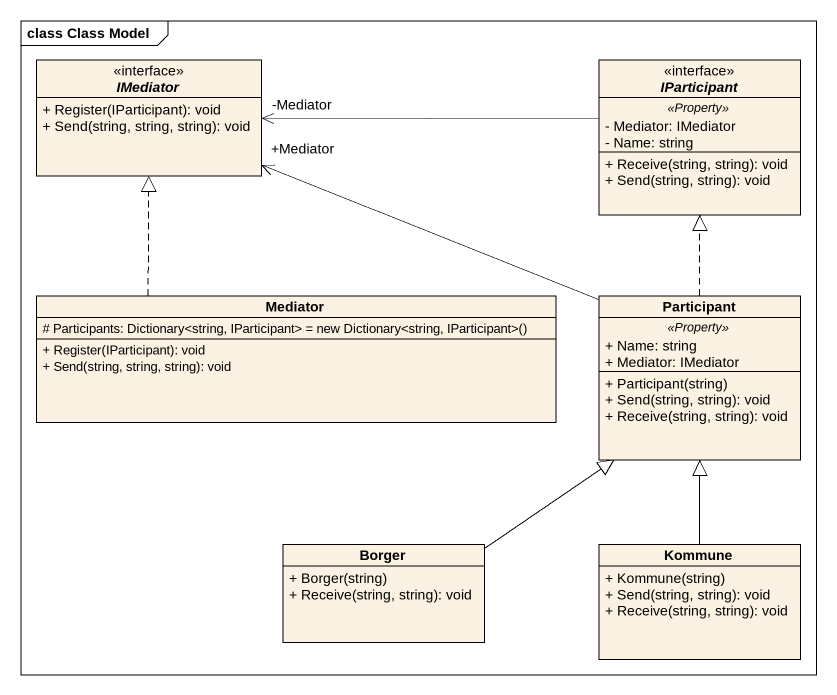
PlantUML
@startuml
mainframe class Class Model
hide circle
hide empty members
skinparam classAttributeIconSize 0
interface IMediator <<interface>> {
  + Register(IParticipant): void
  + Send(string, string, string): void
}
interface IParticipant <<interface>> {
  .. <<Property>> ..
  - Mediator: IMediator
  - Name: string
  --
  + Receive(string, string): void
  + Send(string, string): void
}
class Mediator {
  {field} # Participants: Dictionary<string, IParticipant> = new Dictionary<string, IParticipant>()
  + Register(IParticipant): void
  + Send(string, string, string): void
}
class "Participant" as Participant_ {
  .. <<Property>> ..
  + Name: string
  + Mediator: IMediator
  --
  + Participant(string)
  + Send(string, string): void
  + Receive(string, string): void
}
class Borger {
  + Borger(string)
  + Receive(string, string): void
}
class Kommune {
  + Kommune(string)
  + Send(string, string): void
  + Receive(string, string): void
}
IParticipant -left-> "-Mediator" IMediator
Mediator .up.|> IMediator
Participant_ -left-> "+Mediator" IMediator
Participant_ .up.|> IParticipant
Borger -up-|> Participant_
Kommune -up-|> Participant_
@enduml
